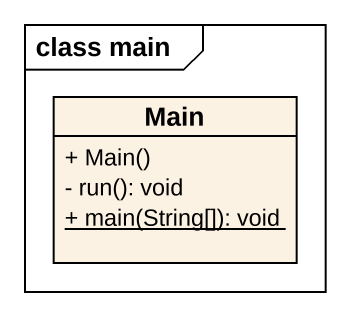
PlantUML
@startuml
mainframe class main
hide circle
hide empty members
skinparam classAttributeIconSize 0
class Main {
  + Main()
  - run(): void
  {static} + main(String[]): void
}
@enduml
